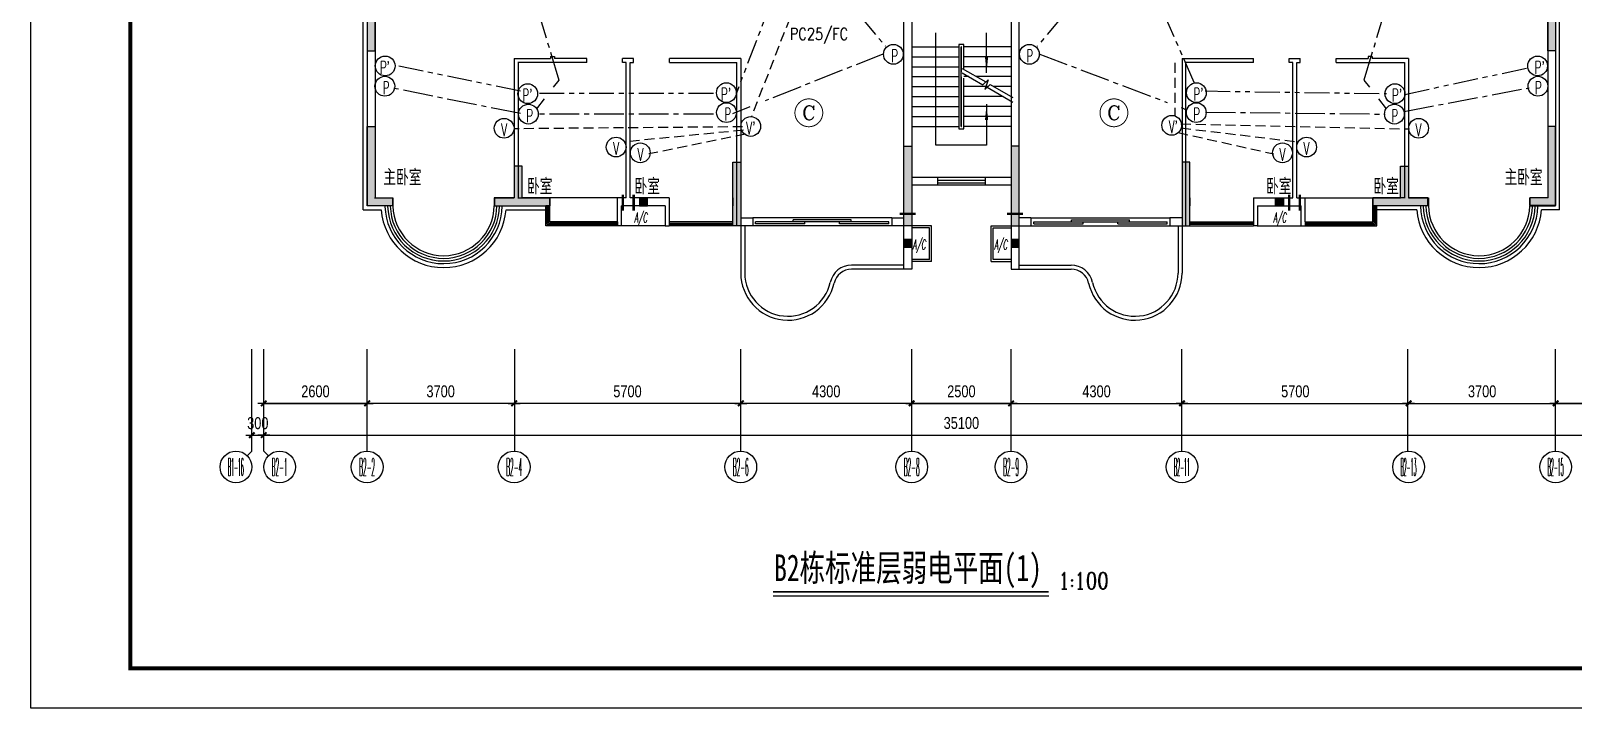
# Model space of a CAD drawing. Extents: x 193704 to 253004, y -154987 to -112987.
# Drawn here: x 193704 to 232503, y -154987 to -137955 of the extents above; entities that cross this region are included whole.
import ezdxf
from ezdxf.enums import TextEntityAlignment as Align

# ---------------------------------------------------------------- set-up
doc = ezdxf.new("R2010")
doc.units = 0
doc.header["$LTSCALE"] = 1000
doc.header["$MEASUREMENT"] = 0
for name, pattern in [('CENTER2', [1.125, 0.75, -0.125, 0.125, -0.125]), ('DASHED_50', [0.375, 0.25, -0.125]), ('PHANTOM2', [1.25, 0.625, -0.125, 0.125, -0.125, 0.125, -0.125])]:
    doc.linetypes.add(name, pattern=pattern)
doc.layers.get('0').update_dxf_attribs({"linetype": 'CONTINUOUS'})
doc.layers.get('DEFPOINTS').update_dxf_attribs({"linetype": 'CONTINUOUS'})
for name, color, linetype in [('AXIS', 7, 'CONTINUOUS'), ('AXIS_TEXT', 7, 'CONTINUOUS'), ('DJ', 4, 'CONTINUOUS'), ('FRAME', 7, 'CONTINUOUS'), ('KT', 251, 'CONTINUOUS'), ('PUB_TEXT', 7, 'CONTINUOUS'), ('STAIR', 7, 'CONTINUOUS'), ('WALL', 7, 'CONTINUOUS'), ('WINDOW', 7, 'CONTINUOUS'), ('WINDOW_TEXT', 7, 'CONTINUOUS'), ('弱电线2', 2, 'CONTINUOUS'), ('文字', 7, 'CONTINUOUS'), ('构造柱', 7, 'CONTINUOUS'), ('柱', 252, 'CONTINUOUS'), ('空调位', 7, 'CONTINUOUS'), ('轴线', 2, 'CONTINUOUS')]:
    doc.layers.add(name, color=color, linetype=linetype)
doc.styles.add('_HZTXT', font='txt.shx', dxfattribs={"width": 0.8, "bigfont": 'hztxt.shx'})
doc.styles.add('_SIMPLEX', font='SIMPLEX.shx', dxfattribs={"width": 0.8})
doc.styles.add('COMP', font='COMPLEX', dxfattribs={"bigfont": 'hztxt'})
doc.styles.add('COMPLEX', font='COMPLEX')
doc.styles.add('DIM_FONT', font='wcad.shx', dxfattribs={"width": 0.8})
doc.styles.add('HZTXT', font='romans.shx', dxfattribs={"width": 0.8, "bigfont": 'hztxt.shx'})
doc.styles.add('ITALICC', font='italicc.shx', dxfattribs={"width": 0.6})
doc.styles.add('SIMPLEX', font='SIMPLEX.SHX')
doc.styles.add('文字说明', font='SimSun.ttf')
doc.dimstyles.new('AXIS', dxfattribs={"dimtxt": 300, "dimasz": 1, "dimexe": 250, "dimexo": 300, "dimgap": 150, "dimtad": 1, "dimdec": 0, "dimzin": 0, "dimdsep": 46, "dimtxsty": 'DIM_FONT', "dimblk": '_DIMX', "dimcen": 0.09, "dimdle": 150, "dimse1": 1, "dimse2": 1, "dimclrt": 7, "dimadec": 0, "dimazin": 0, "dimtfac": 1, "dimtdec": 0, "dimtix": 1, "dimtmove": 2, "dimatfit": 3, "dimldrblk": '_DIMX', "dimfxl": 0, "dimtolj": 1, "dimtzin": 0, "dimarcsym": 0})

# ---------------------------------------------------------------- blocks, each defined once
blk = doc.blocks.new('_AXISO')
blk.add_circle((0, 0), 0.5)
at = {"layer": 'AXIS_TEXT', "style": 'COMPLEX', "width": 1.041667}
blk.add_attdef('A', text='', height=0.56, dxfattribs=at).set_placement((-0.25, -0.28), (0.25, -0.28), align=Align.FIT)
blk = doc.blocks.new('_DIMX')
blk.add_line((-150, 0), (150, 0))
at = {"const_width": 50}
blk.add_lwpolyline([(-70, -70), (70, 70)], dxfattribs=at)
blk = doc.blocks.new('*D31')
at = {"color": 0, "linetype": 'ByBlock'}
blk.add_line((88964, -118473), (124062, -118473), dxfattribs=at)
at = {"layer": 'DEFPOINTS', "color": 0, "linetype": 'ByBlock'}
for p in [(88963, -116313), (124063, -116313), (124063, -118473)]:
    blk.add_point(p, dxfattribs=at)
at = {"color": 0, "linetype": 'ByBlock', "rotation": 180}
blk.add_blockref('_DIMX', (88963, -118473), dxfattribs=at)
at = {"color": 0, "linetype": 'ByBlock'}
blk.add_blockref('_DIMX', (124063, -118473), dxfattribs=at)
at = {"color": 7, "linetype": 'ByBlock', "insert": (106513, -118168), "char_height": 300, "attachment_point": 5, "style": 'DIM_FONT'}
blk.add_mtext('\\A1;35100', dxfattribs=at)
blk = doc.blocks.new('*D51')
at = {"color": 0, "linetype": 'ByBlock'}
blk.add_line((117764, -117673), (121462, -117673), dxfattribs=at)
at = {"layer": 'DEFPOINTS', "color": 0, "linetype": 'ByBlock'}
for p in [(117763, -116313), (121463, -116313), (121463, -117673)]:
    blk.add_point(p, dxfattribs=at)
at = {"color": 0, "linetype": 'ByBlock', "rotation": 180}
blk.add_blockref('_DIMX', (117763, -117673), dxfattribs=at)
at = {"color": 0, "linetype": 'ByBlock'}
blk.add_blockref('_DIMX', (121463, -117673), dxfattribs=at)
at = {"color": 7, "linetype": 'ByBlock', "insert": (119613, -117373), "char_height": 300, "attachment_point": 5, "style": 'DIM_FONT'}
blk.add_mtext('\\A1;3700', dxfattribs=at)
blk = doc.blocks.new('*D65')
at = {"color": 0, "linetype": 'ByBlock'}
blk.add_line((117764, -117673), (121462, -117673), dxfattribs=at)
at = {"layer": 'DEFPOINTS', "color": 0, "linetype": 'ByBlock'}
for p in [(117763, -116313), (121463, -116313), (121463, -117673)]:
    blk.add_point(p, dxfattribs=at)
at = {"color": 0, "linetype": 'ByBlock', "rotation": 180}
blk.add_blockref('_DIMX', (117763, -117673), dxfattribs=at)
at = {"color": 0, "linetype": 'ByBlock'}
blk.add_blockref('_DIMX', (121463, -117673), dxfattribs=at)
at = {"color": 7, "linetype": 'ByBlock', "insert": (119613, -117373), "char_height": 300, "attachment_point": 5, "style": 'DIM_FONT'}
blk.add_mtext('\\A1;3700', dxfattribs=at)
blk = doc.blocks.new('*D33')
at = {"color": 0, "linetype": 'ByBlock'}
for p, q in [((88662, -118473), (88661, -118473)), ((88663, -118473), (88963, -118473)), ((88964, -118473), (88965, -118473))]:
    blk.add_line(p, q, dxfattribs=at)
at = {"layer": 'DEFPOINTS', "color": 0, "linetype": 'ByBlock'}
for p in [(88663, -117229), (88963, -117229), (88963, -118473)]:
    blk.add_point(p, dxfattribs=at)
at = {"color": 0, "linetype": 'ByBlock'}
blk.add_blockref('_DIMX', (88663, -118473), dxfattribs=at)
at = {"color": 0, "linetype": 'ByBlock', "rotation": 180}
blk.add_blockref('_DIMX', (88963, -118473), dxfattribs=at)
at = {"color": 7, "linetype": 'ByBlock', "insert": (88813, -118173), "char_height": 300, "attachment_point": 5, "style": 'DIM_FONT'}
blk.add_mtext('\\A1;300', dxfattribs=at)
blk = doc.blocks.new('*D32')
at = {"color": 0, "linetype": 'ByBlock'}
blk.add_line((88964, -117673), (91562, -117673), dxfattribs=at)
at = {"layer": 'DEFPOINTS', "color": 0, "linetype": 'ByBlock'}
for p in [(88963, -116313), (91563, -116313), (91563, -117673)]:
    blk.add_point(p, dxfattribs=at)
at = {"color": 0, "linetype": 'ByBlock', "rotation": 180}
blk.add_blockref('_DIMX', (88963, -117673), dxfattribs=at)
at = {"color": 0, "linetype": 'ByBlock'}
blk.add_blockref('_DIMX', (91563, -117673), dxfattribs=at)
at = {"color": 7, "linetype": 'ByBlock', "insert": (90263, -117373), "char_height": 300, "attachment_point": 5, "style": 'DIM_FONT'}
blk.add_mtext('\\A1;2600', dxfattribs=at)
blk = doc.blocks.new('*D60')
at = {"color": 0, "linetype": 'ByBlock'}
blk.add_line((91562, -117673), (88964, -117673), dxfattribs=at)
at = {"layer": 'DEFPOINTS', "color": 0, "linetype": 'ByBlock'}
for p in [(88963, -116313), (91563, -116313), (88963, -117673)]:
    blk.add_point(p, dxfattribs=at)
at = {"color": 0, "linetype": 'ByBlock', "rotation": 180}
blk.add_blockref('_DIMX', (88963, -117673), dxfattribs=at)
at = {"color": 0, "linetype": 'ByBlock'}
blk.add_blockref('_DIMX', (91563, -117673), dxfattribs=at)
at = {"color": 7, "linetype": 'ByBlock', "insert": (90263, -117373), "char_height": 300, "attachment_point": 5, "style": 'DIM_FONT'}
blk.add_mtext('\\A1;2600', dxfattribs=at)
blk = doc.blocks.new('_AXISO2')
blk.add_line((0.354, 0.146), (0.5, 0))
blk.add_circle((0, 0.5), 0.5)
at = {"layer": 'AXIS_TEXT', "style": 'COMPLEX', "width": 1.041667}
blk.add_attdef('A', text='', height=0.56, dxfattribs=at).set_placement((-0.25, 0.22), (0.25, 0.22), align=Align.FIT)
blk = doc.blocks.new('*D40')
at = {"color": 0, "linetype": 'ByBlock'}
blk.add_line((105262, -117673), (100964, -117673), dxfattribs=at)
at = {"layer": 'DEFPOINTS', "color": 0, "linetype": 'ByBlock'}
for p in [(100963, -116313), (105263, -116313), (100963, -117673)]:
    blk.add_point(p, dxfattribs=at)
at = {"color": 0, "linetype": 'ByBlock', "rotation": 180}
blk.add_blockref('_DIMX', (100963, -117673), dxfattribs=at)
at = {"color": 0, "linetype": 'ByBlock'}
blk.add_blockref('_DIMX', (105263, -117673), dxfattribs=at)
at = {"color": 7, "linetype": 'ByBlock', "insert": (103113, -117373), "char_height": 300, "attachment_point": 5, "style": 'DIM_FONT'}
blk.add_mtext('\\A1;4300', dxfattribs=at)
blk = doc.blocks.new('*D62')
at = {"color": 0, "linetype": 'ByBlock'}
blk.add_line((105262, -117673), (100964, -117673), dxfattribs=at)
at = {"layer": 'DEFPOINTS', "color": 0, "linetype": 'ByBlock'}
for p in [(100963, -116313), (105263, -116313), (100963, -117673)]:
    blk.add_point(p, dxfattribs=at)
at = {"color": 0, "linetype": 'ByBlock', "rotation": 180}
blk.add_blockref('_DIMX', (100963, -117673), dxfattribs=at)
at = {"color": 0, "linetype": 'ByBlock'}
blk.add_blockref('_DIMX', (105263, -117673), dxfattribs=at)
at = {"color": 7, "linetype": 'ByBlock', "insert": (103113, -117373), "char_height": 300, "attachment_point": 5, "style": 'DIM_FONT'}
blk.add_mtext('\\A1;4300', dxfattribs=at)
blk = doc.blocks.new('*D39')
at = {"color": 0, "linetype": 'ByBlock'}
blk.add_line((100962, -117673), (95264, -117673), dxfattribs=at)
at = {"layer": 'DEFPOINTS', "color": 0, "linetype": 'ByBlock'}
for p in [(95263, -116313), (100963, -116313), (95263, -117673)]:
    blk.add_point(p, dxfattribs=at)
at = {"color": 0, "linetype": 'ByBlock', "rotation": 180}
blk.add_blockref('_DIMX', (95263, -117673), dxfattribs=at)
at = {"color": 0, "linetype": 'ByBlock'}
blk.add_blockref('_DIMX', (100963, -117673), dxfattribs=at)
at = {"color": 7, "linetype": 'ByBlock', "insert": (98113, -117373), "char_height": 300, "attachment_point": 5, "style": 'DIM_FONT'}
blk.add_mtext('\\A1;5700', dxfattribs=at)
blk = doc.blocks.new('*D58')
at = {"color": 0, "linetype": 'ByBlock'}
blk.add_line((100962, -117673), (95264, -117673), dxfattribs=at)
at = {"layer": 'DEFPOINTS', "color": 0, "linetype": 'ByBlock'}
for p in [(95263, -116313), (100963, -116313), (95263, -117673)]:
    blk.add_point(p, dxfattribs=at)
at = {"color": 0, "linetype": 'ByBlock', "rotation": 180}
blk.add_blockref('_DIMX', (95263, -117673), dxfattribs=at)
at = {"color": 0, "linetype": 'ByBlock'}
blk.add_blockref('_DIMX', (100963, -117673), dxfattribs=at)
at = {"color": 7, "linetype": 'ByBlock', "insert": (98113, -117373), "char_height": 300, "attachment_point": 5, "style": 'DIM_FONT'}
blk.add_mtext('\\A1;5700', dxfattribs=at)
blk = doc.blocks.new('*D29')
at = {"color": 0, "linetype": 'ByBlock'}
blk.add_line((95262, -117673), (91564, -117673), dxfattribs=at)
at = {"layer": 'DEFPOINTS', "color": 0, "linetype": 'ByBlock'}
for p in [(91563, -116313), (95263, -116313), (91563, -117673)]:
    blk.add_point(p, dxfattribs=at)
at = {"color": 0, "linetype": 'ByBlock', "rotation": 180}
blk.add_blockref('_DIMX', (91563, -117673), dxfattribs=at)
at = {"color": 0, "linetype": 'ByBlock'}
blk.add_blockref('_DIMX', (95263, -117673), dxfattribs=at)
at = {"color": 7, "linetype": 'ByBlock', "insert": (93413, -117373), "char_height": 300, "attachment_point": 5, "style": 'DIM_FONT'}
blk.add_mtext('\\A1;3700', dxfattribs=at)
blk = doc.blocks.new('*D59')
at = {"color": 0, "linetype": 'ByBlock'}
blk.add_line((95262, -117673), (91564, -117673), dxfattribs=at)
at = {"layer": 'DEFPOINTS', "color": 0, "linetype": 'ByBlock'}
for p in [(91563, -116313), (95263, -116313), (91563, -117673)]:
    blk.add_point(p, dxfattribs=at)
at = {"color": 0, "linetype": 'ByBlock', "rotation": 180}
blk.add_blockref('_DIMX', (91563, -117673), dxfattribs=at)
at = {"color": 0, "linetype": 'ByBlock'}
blk.add_blockref('_DIMX', (95263, -117673), dxfattribs=at)
at = {"color": 7, "linetype": 'ByBlock', "insert": (93413, -117373), "char_height": 300, "attachment_point": 5, "style": 'DIM_FONT'}
blk.add_mtext('\\A1;3700', dxfattribs=at)
blk = doc.blocks.new('_AXISO1')
blk.add_line((0.354, -0.146), (0.5, 0))
blk.add_circle((0, -0.5), 0.5)
at = {"layer": 'AXIS_TEXT', "style": 'COMPLEX', "width": 1.041667}
blk.add_attdef('A', text='', height=0.56, dxfattribs=at).set_placement((-0.25, -0.78), (0.25, -0.78), align=Align.FIT)
blk = doc.blocks.new('*D36')
at = {"color": 0, "linetype": 'ByBlock'}
blk.add_line((107764, -117673), (112062, -117673), dxfattribs=at)
at = {"layer": 'DEFPOINTS', "color": 0, "linetype": 'ByBlock'}
for p in [(107763, -116313), (112063, -116313), (112063, -117673)]:
    blk.add_point(p, dxfattribs=at)
at = {"color": 0, "linetype": 'ByBlock', "rotation": 180}
blk.add_blockref('_DIMX', (107763, -117673), dxfattribs=at)
at = {"color": 0, "linetype": 'ByBlock'}
blk.add_blockref('_DIMX', (112063, -117673), dxfattribs=at)
at = {"color": 7, "linetype": 'ByBlock', "insert": (109913, -117373), "char_height": 300, "attachment_point": 5, "style": 'DIM_FONT'}
blk.add_mtext('\\A1;4300', dxfattribs=at)
blk = doc.blocks.new('*D64')
at = {"color": 0, "linetype": 'ByBlock'}
blk.add_line((107764, -117673), (112062, -117673), dxfattribs=at)
at = {"layer": 'DEFPOINTS', "color": 0, "linetype": 'ByBlock'}
for p in [(107763, -116313), (112063, -116313), (112063, -117673)]:
    blk.add_point(p, dxfattribs=at)
at = {"color": 0, "linetype": 'ByBlock', "rotation": 180}
blk.add_blockref('_DIMX', (107763, -117673), dxfattribs=at)
at = {"color": 0, "linetype": 'ByBlock'}
blk.add_blockref('_DIMX', (112063, -117673), dxfattribs=at)
at = {"color": 7, "linetype": 'ByBlock', "insert": (109913, -117373), "char_height": 300, "attachment_point": 5, "style": 'DIM_FONT'}
blk.add_mtext('\\A1;4300', dxfattribs=at)
blk = doc.blocks.new('*D41')
at = {"color": 0, "linetype": 'ByBlock'}
blk.add_line((105264, -117673), (107762, -117673), dxfattribs=at)
at = {"layer": 'DEFPOINTS', "color": 0, "linetype": 'ByBlock'}
for p in [(105263, -116313), (107763, -116313), (107763, -117673)]:
    blk.add_point(p, dxfattribs=at)
at = {"color": 0, "linetype": 'ByBlock', "rotation": 180}
blk.add_blockref('_DIMX', (105263, -117673), dxfattribs=at)
at = {"color": 0, "linetype": 'ByBlock'}
blk.add_blockref('_DIMX', (107763, -117673), dxfattribs=at)
at = {"color": 7, "linetype": 'ByBlock', "insert": (106513, -117373), "char_height": 300, "attachment_point": 5, "style": 'DIM_FONT'}
blk.add_mtext('\\A1;2500', dxfattribs=at)
blk = doc.blocks.new('*D63')
at = {"color": 0, "linetype": 'ByBlock'}
blk.add_line((107762, -117673), (105264, -117673), dxfattribs=at)
at = {"layer": 'DEFPOINTS', "color": 0, "linetype": 'ByBlock'}
for p in [(105263, -116313), (107763, -116313), (105263, -117673)]:
    blk.add_point(p, dxfattribs=at)
at = {"color": 0, "linetype": 'ByBlock', "rotation": 180}
blk.add_blockref('_DIMX', (105263, -117673), dxfattribs=at)
at = {"color": 0, "linetype": 'ByBlock'}
blk.add_blockref('_DIMX', (107763, -117673), dxfattribs=at)
at = {"color": 7, "linetype": 'ByBlock', "insert": (106513, -117373), "char_height": 300, "attachment_point": 5, "style": 'DIM_FONT'}
blk.add_mtext('\\A1;2500', dxfattribs=at)
blk = doc.blocks.new('*D50')
at = {"color": 0, "linetype": 'ByBlock'}
blk.add_line((112064, -117673), (117762, -117673), dxfattribs=at)
at = {"layer": 'DEFPOINTS', "color": 0, "linetype": 'ByBlock'}
for p in [(112063, -116313), (117763, -116313), (117763, -117673)]:
    blk.add_point(p, dxfattribs=at)
at = {"color": 0, "linetype": 'ByBlock', "rotation": 180}
blk.add_blockref('_DIMX', (112063, -117673), dxfattribs=at)
at = {"color": 0, "linetype": 'ByBlock'}
blk.add_blockref('_DIMX', (117763, -117673), dxfattribs=at)
at = {"color": 7, "linetype": 'ByBlock', "insert": (114913, -117373), "char_height": 300, "attachment_point": 5, "style": 'DIM_FONT'}
blk.add_mtext('\\A1;5700', dxfattribs=at)
blk = doc.blocks.new('*D61')
at = {"color": 0, "linetype": 'ByBlock'}
blk.add_line((112064, -117673), (117762, -117673), dxfattribs=at)
at = {"layer": 'DEFPOINTS', "color": 0, "linetype": 'ByBlock'}
for p in [(112063, -116313), (117763, -116313), (117763, -117673)]:
    blk.add_point(p, dxfattribs=at)
at = {"color": 0, "linetype": 'ByBlock', "rotation": 180}
blk.add_blockref('_DIMX', (112063, -117673), dxfattribs=at)
at = {"color": 0, "linetype": 'ByBlock'}
blk.add_blockref('_DIMX', (117763, -117673), dxfattribs=at)
at = {"color": 7, "linetype": 'ByBlock', "insert": (114913, -117373), "char_height": 300, "attachment_point": 5, "style": 'DIM_FONT'}
blk.add_mtext('\\A1;5700', dxfattribs=at)
blk = doc.blocks.new('_INDEX1')
at = {"const_width": 0.035}
blk.add_lwpolyline([(-0.5, 0, 1), (0.5, 0, 1)], format="xyb", close=True, dxfattribs=at)
at = {"style": 'COMP', "width": 2.333333}
blk.add_attdef('1', text='', height=0.5, dxfattribs=at).set_placement((-0.25, -0.25), (0.25, -0.25), align=Align.FIT)
blk = doc.blocks.new('_ARROW')
blk.add_solid([(0, 0), (-1, 0.1), (-1, -0.1)])
blk = doc.blocks.new('*D52')
at = {"color": 0, "linetype": 'ByBlock'}
blk.add_line((121464, -117673), (124062, -117673), dxfattribs=at)
at = {"layer": 'DEFPOINTS', "color": 0, "linetype": 'ByBlock'}
for p in [(121463, -116313), (124063, -116313), (124063, -117673)]:
    blk.add_point(p, dxfattribs=at)
at = {"color": 0, "linetype": 'ByBlock', "rotation": 180}
blk.add_blockref('_DIMX', (121463, -117673), dxfattribs=at)
at = {"color": 0, "linetype": 'ByBlock'}
blk.add_blockref('_DIMX', (124063, -117673), dxfattribs=at)
at = {"color": 7, "linetype": 'ByBlock', "insert": (122763, -117373), "char_height": 300, "attachment_point": 5, "style": 'DIM_FONT'}
blk.add_mtext('\\A1;2600', dxfattribs=at)
blk = doc.blocks.new('*D66')
at = {"color": 0, "linetype": 'ByBlock'}
blk.add_line((124062, -117673), (121464, -117673), dxfattribs=at)
at = {"layer": 'DEFPOINTS', "color": 0, "linetype": 'ByBlock'}
for p in [(121463, -116313), (124063, -116313), (121463, -117673)]:
    blk.add_point(p, dxfattribs=at)
at = {"color": 0, "linetype": 'ByBlock'}
for p, rotation in [((121463, -117673), 179.9999999999949), ((124063, -117673), 359.9999999999949)]:
    blk.add_blockref('_DIMX', p, dxfattribs=dict(at, rotation=rotation))
at = {"color": 7, "linetype": 'ByBlock', "insert": (122763, -117373), "char_height": 300, "attachment_point": 5, "style": 'DIM_FONT'}
blk.add_mtext('\\A1;2600', dxfattribs=at)

msp = doc.modelspace()

# ---------------------------------------------------------------- hatches: boundary and pattern name
at = {"layer": '构造柱'}
for points in [[(209012.9, -142357), (209212.9, -142357), (209212.9, -142157), (209012.9, -142157)], [(225212.9, -142357), (225012.9, -142357), (225012.9, -142157), (225212.9, -142157)], [(215662.9, -143398.1), (215862.9, -143398.1), (215862.9, -143198.1), (215662.9, -143198.1)], [(218362.9, -143398.1), (218562.9, -143398.1), (218562.9, -143198.1), (218362.9, -143198.1)]]:
    msp.add_hatch(color=256, dxfattribs=at).paths.add_polyline_path(points)
at = {"layer": '柱'}
h = msp.add_hatch(color=256, dxfattribs=at)
h.paths.add_polyline_path([(215762.9, -134057), (215762.9, -133857), (216462.9, -133857), (216462.9, -136257), (215662.9, -136257), (215662.9, -136057), (216262.9, -136057), (216262.9, -134057)])
h.paths.add_polyline_path([(202662.9, -136857.1), (202162.9, -136857.1), (202162.9, -138457.1), (202362.9, -138457.1), (202362.9, -137057.1), (202662.9, -137057.1)])
h.paths.add_polyline_path([(202162.9, -140357), (202362.9, -140357), (202362.9, -142157), (202812.9, -142157), (202812.9, -142357), (202162.9, -142357)])
h.paths.add_polyline_path([(199562.9, -130657), (199762.9, -130657), (199762.9, -132257), (200062.9, -132257), (200062.9, -132457), (199562.9, -132457)])
h.paths.add_polyline_path([(200062.9, -123057), (199562.9, -123057), (199562.9, -126057), (199762.9, -126057), (199762.9, -123257), (200062.9, -123257)])
h.paths.add_polyline_path([(205362.9, -142157), (205362.9, -142357), (206762.9, -142357), (206762.9, -142157), (206062.9, -142157), (206062.9, -141357), (205862.9, -141357), (205862.9, -142157)])
h.paths.add_polyline_path([(206162.9, -135657), (206662.9, -135657), (206662.9, -137647), (206462.9, -137647), (206462.9, -135857), (206162.9, -135857)])
h.paths.add_polyline_path([(211362.9, -141257), (211562.9, -141257), (211562.9, -142857), (211362.9, -142857)])
h.paths.add_polyline_path([(215662.9, -140857), (215862.9, -140857), (215862.9, -142857), (215662.9, -142857)])
h.paths.add_polyline_path([(211562.9, -135657.1), (211562.9, -135857.1), (209562.9, -135857.1), (209562.9, -135657.1)])
h.paths.add_polyline_path([(214662.9, -134057), (214662.9, -133857), (213962.9, -133857), (213962.9, -136257), (214762.9, -136257), (214762.9, -136057), (214162.9, -136057), (214162.9, -134057)])
h.paths.add_polyline_path([(214162.9, -134057), (214162.9, -136057)], flags=16)
h.paths.add_polyline_path([(207362.9, -129657), (207362.9, -129457), (209662.9, -129457), (209662.9, -129657)])
h.paths.add_polyline_path([(203362.9, -129707), (203362.9, -129457), (204762.9, -129457), (204762.9, -129707)])
h.paths.add_polyline_path([(205862.9, -132457), (205862.9, -132257), (207862.9, -132257), (207862.9, -132457)])
h.paths.add_polyline_path([(202962.9, -123057), (203662.9, -123057), (203662.9, -124357), (203662.9, -124557), (203462.9, -124557), (203462.9, -123257), (202962.9, -123257)])
h.paths.add_polyline_path([(215662.9, -128657), (215862.9, -128657), (215862.9, -129657), (214562.9, -129657), (214562.9, -129457), (215662.9, -129457)])
h.paths.add_polyline_path([(209462.9, -125657), (209662.9, -125657), (209662.9, -121657), (209462.9, -121657)])
h.paths.add_polyline_path([(215662.9, -125057), (215862.9, -125057), (215862.9, -121657), (215662.9, -121657)])
h.paths.add_polyline_path([(230862.9, -129707), (230862.9, -129457), (229462.9, -129457), (229462.9, -129707)])
h.paths.add_polyline_path([(222662.9, -135657.1), (222662.9, -135857.1), (224662.9, -135857.1), (224662.9, -135657.1)])
h.paths.add_polyline_path([(218562.9, -140857), (218362.9, -140857), (218362.9, -142857), (218562.9, -142857)])
h.paths.add_polyline_path([(222862.9, -141257), (222662.9, -141257), (222662.9, -142857), (222862.9, -142857)])
h.paths.add_polyline_path([(219562.9, -134057), (219562.9, -133857), (220262.9, -133857), (220262.9, -136257), (219462.9, -136257), (219462.9, -136057), (220062.9, -136057), (220062.9, -134057)])
h.paths.add_polyline_path([(218462.9, -134057), (218462.9, -133857), (217762.9, -133857), (217762.9, -136257), (218562.9, -136257), (218562.9, -136057), (217962.9, -136057), (217962.9, -134057)])
h.paths.add_polyline_path([(220062.9, -134057), (220062.9, -136057)], flags=16)
h.paths.add_polyline_path([(228862.9, -142157), (228862.9, -142357), (227462.9, -142357), (227462.9, -142157), (228162.9, -142157), (228162.9, -141357), (228362.9, -141357), (228362.9, -142157)])
h.paths.add_polyline_path([(228062.9, -135657), (227562.9, -135657), (227562.9, -137647), (227762.9, -137647), (227762.9, -135857), (228062.9, -135857)])
h.paths.add_polyline_path([(218562.9, -128657), (218362.9, -128657), (218362.9, -129657), (219662.9, -129657), (219662.9, -129457), (218562.9, -129457)])
h.paths.add_polyline_path([(218562.9, -125057), (218362.9, -125057), (218362.9, -121657), (218562.9, -121657)])
h.paths.add_polyline_path([(226862.9, -129657), (226862.9, -129457), (224562.9, -129457), (224562.9, -129657)])
h.paths.add_polyline_path([(228362.9, -132457), (228362.9, -132257), (226362.9, -132257), (226362.9, -132457)])
h.paths.add_polyline_path([(224762.9, -125657), (224562.9, -125657), (224562.9, -121657), (224762.9, -121657)])
h.paths.add_polyline_path([(232062.9, -140357), (231862.9, -140357), (231862.9, -142157), (231412.9, -142157), (231412.9, -142357), (232062.9, -142357)])
h.paths.add_polyline_path([(231562.9, -136857.1), (232062.9, -136857.1), (232062.9, -138457.1), (231862.9, -138457.1), (231862.9, -137057.1), (231562.9, -137057.1)])
h.paths.add_polyline_path([(234662.9, -130657), (234462.9, -130657), (234462.9, -132257), (234162.9, -132257), (234162.9, -132457), (234662.9, -132457)])
h.paths.add_polyline_path([(231262.9, -123057), (230562.9, -123057), (230562.9, -124357), (230562.9, -124557), (230762.9, -124557), (230762.9, -123257), (231262.9, -123257)])
h.paths.add_polyline_path([(234162.9, -123057), (234662.9, -123057), (234662.9, -126057), (234462.9, -126057), (234462.9, -123257), (234162.9, -123257)])

# ---------------------------------------------------------------- linework, layer by layer
for p, q in [((217712.9, -141647), (216512.9, -141647)), ((216512.9, -141710.3), (217712.9, -141710.3)), ((216512.9, -141773.7), (217712.9, -141773.7)), ((217712.9, -141837), (216512.9, -141837)), ((211362.9, -142757), (209762.9, -142757)), ((215363.4, -142657), (211863.4, -142657)), ((211936.3, -142806.7), (211936.3, -142757)), ((213175.9, -142757), (211936.3, -142757)), ((214342.6, -142707.3), (212884.2, -142707.3)), ((212884.2, -142757), (212884.2, -142707.3)), ((213175.9, -142806.7), (213175.9, -142757)), ((214050.9, -142757), (213175.9, -142757)), ((215290.5, -142757), (214050.9, -142757)), ((214050.9, -142806.7), (214050.9, -142757)), ((214342.6, -142757), (214342.6, -142707.3)), ((215290.5, -142806.7), (215290.5, -142757)), ((218860.4, -142657), (222360.4, -142657)), ((218933.3, -142757), (220172.9, -142757)), ((218933.3, -142806.7), (218933.3, -142757)), ((219881.2, -142757), (219881.2, -142707.3)), ((219881.2, -142707.3), (221339.6, -142707.3)), ((220172.9, -142806.7), (220172.9, -142757)), ((220172.9, -142757), (221047.9, -142757)), ((221047.9, -142757), (222287.5, -142757)), ((221047.9, -142806.7), (221047.9, -142757)), ((221339.6, -142757), (221339.6, -142707.3)), ((222287.5, -142806.7), (222287.5, -142757)), ((222862.9, -142757), (224462.9, -142757)), ((209762.9, -142790.3), (211362.9, -142790.3)), ((209762.9, -142823.7), (211362.9, -142823.7)), ((211362.9, -142857), (209762.9, -142857)), ((215363.4, -142857), (211863.4, -142857)), ((213175.9, -142806.7), (211936.3, -142806.7)), ((215290.5, -142806.7), (214050.9, -142806.7)), ((218860.4, -142857), (222360.4, -142857)), ((218933.3, -142806.7), (220172.9, -142806.7)), ((221047.9, -142806.7), (222287.5, -142806.7)), ((224462.9, -142790.3), (222862.9, -142790.3)), ((224462.9, -142823.7), (222862.9, -142823.7)), ((222862.9, -142857), (224462.9, -142857))]:
    msp.add_line(p, q)
for points in [[(208462.9, -142857), (206662.9, -142857), (206662.9, -142357)], [(208462.9, -142823.7), (206696.2, -142823.7), (206696.2, -142357)], [(208462.9, -142790.3), (206729.6, -142790.3), (206729.6, -142357)], [(208462.9, -142757), (206762.9, -142757), (206762.9, -142357)], [(225762.9, -142757), (227462.9, -142757), (227462.9, -142357)], [(225762.9, -142857), (227562.9, -142857), (227562.9, -142357)], [(225762.9, -142790.3), (227496.2, -142790.3), (227496.2, -142357)], [(225762.9, -142823.7), (227529.6, -142823.7), (227529.6, -142357)]]:
    msp.add_lwpolyline(points)
at = {"layer": 'AXIS'}
for p, q in [((199262.9, -148522.6), (199262.9, -145961.9)), ((199562.9, -148522.6), (199562.9, -145961.9)), ((202162.9, -148522.6), (202162.9, -145961.9)), ((205877.9, -148522.6), (205877.9, -145961.9)), ((211567.9, -148522.6), (211567.9, -145961.9)), ((215862.9, -148522.6), (215862.9, -145961.9)), ((218362.9, -148522.6), (218362.9, -145961.9)), ((222657.9, -148522.6), (222657.9, -145961.9)), ((228347.9, -148522.6), (228347.9, -145961.9)), ((232062.9, -148522.6), (232062.9, -145961.9))]:
    msp.add_line(p, q, dxfattribs=at)
at = {"layer": 'DJ'}
for centre in [(215402.7, -138545.5), (218823.1, -138545.5), (202617.4, -138836.7), (231608.4, -138836.7), (202609.4, -139347.7), (206204.9, -139535.1), (211201.4, -139510.1), (223024.4, -139510.1), (228020.9, -139535.1), (231616.5, -139347.7), (206220.1, -140049.4), (211203.4, -140011.1), (223022.4, -140011.1), (228005.7, -140049.4), (205609.8, -140404), (211813.3, -140359.4), (222403.8, -140330.8), (228616, -140404), (208427.4, -140876.9), (209035.2, -141022.1), (225190.6, -141022.1), (225798.4, -140876.9)]:
    msp.add_circle(centre, 248.7, dxfattribs=at)
at = {"layer": 'FRAME', "color": 7, "linetype": 'ByBlock'}
msp.add_lwpolyline([(193703.8, -112987), (253003.8, -112987), (253003.8, -154987), (193703.8, -154987)], close=True, dxfattribs=at)
at = {"layer": 'FRAME', "color": 7, "linetype": 'ByBlock', "const_width": 100}
msp.add_lwpolyline([(196203.8, -153986.6), (252003.8, -153986.6), (252003.8, -113986.5), (196203.8, -113986.5)], close=True, dxfattribs=at)
at = {"layer": 'KT', "const_width": 60}
for points in [[(208597.6, -142074.3), (208597.6, -142474.3)], [(208868.4, -142074.3), (208868.4, -142474.3)], [(225357.4, -142074.3), (225357.4, -142474.3)], [(225628.2, -142074.3), (225628.2, -142474.3)], [(215562.9, -142557), (215962.9, -142557)], [(218662.9, -142557), (218262.9, -142557)]]:
    msp.add_lwpolyline(points, dxfattribs=at)
at = {"layer": 'STAIR'}
for p, q in [((215862.9, -138357), (217047.9, -138357)), ((217177.9, -138297), (217047.9, -138297)), ((217047.9, -138297), (217047.9, -140417)), ((217117.9, -138357), (217107.9, -138357)), ((217107.9, -140357), (217107.9, -138357)), ((217117.9, -138996.3), (217117.9, -138357)), ((217177.9, -138922.9), (217177.9, -138297)), ((218362.9, -138357), (217177.9, -138357)), ((215862.9, -138607), (217047.9, -138607)), ((215862.9, -138857), (217047.9, -138857)), ((217134.6, -138897.9), (217729.5, -139241.3)), ((218362.9, -138607), (217177.9, -138607)), ((218362.9, -138857), (217177.9, -138857)), ((215862.9, -139107), (217047.9, -139107)), ((217117.9, -140357), (217117.9, -139111.8)), ((217134.6, -139013.3), (217655.5, -139314)), ((217296.9, -139107), (217177.9, -139107)), ((217177.9, -140417), (217177.9, -139146.4)), ((218362.9, -139107), (217496.9, -139107)), ((217655.5, -139314), (217788.8, -139183.2)), ((217788.8, -139183.2), (217702.1, -139433.3)), ((215862.9, -139357), (217047.9, -139357)), ((215862.9, -139607), (217047.9, -139607)), ((217779.8, -139357), (217177.9, -139357)), ((218162.9, -139607), (217177.9, -139607)), ((217702.1, -139433.3), (217835.4, -139302.4)), ((217761.3, -139375.1), (218406.2, -139747.5)), ((217835.4, -139302.4), (218406.2, -139632)), ((218362.9, -139357), (217929.9, -139357)), ((215862.9, -139857), (217047.9, -139857)), ((218362.9, -139857), (217177.9, -139857)), ((215862.9, -140107), (217047.9, -140107)), ((215862.9, -140357), (217047.9, -140357)), ((217047.9, -140417), (217177.9, -140417)), ((217107.9, -140357), (217117.9, -140357)), ((218362.9, -140107), (217177.9, -140107)), ((218362.9, -140357), (217177.9, -140357))]:
    msp.add_line(p, q, dxfattribs=at)
for points in [[(217745.7, -139799.2), (217745.7, -140832.1), (216469.7, -140832.1), (216469.7, -138005.8)], [(217745.7, -139010.1), (217745.7, -138005.8)]]:
    msp.add_lwpolyline(points, dxfattribs=at)
at = {"layer": 'WALL'}
for p, q in [((215662.9, -141647), (215662.9, -136257)), ((218362.9, -136257), (218362.9, -141647)), ((218562.9, -141647), (218562.9, -136257)), ((202162.9, -136857), (202162.9, -142347)), ((232062.9, -136857), (232062.9, -142347)), ((202362.9, -137047), (202362.9, -142157)), ((215862.9, -137147), (215862.9, -141647)), ((231862.9, -137047), (231862.9, -142157)), ((205862.9, -138647), (205862.9, -142157)), ((205862.9, -138647), (206778.3, -138647)), ((207687.9, -138747), (205952.9, -138747)), ((205962.9, -138747), (205962.9, -142157)), ((206778.3, -138597), (206878.3, -138597)), ((206778.3, -138597), (206778.3, -138647)), ((206878.3, -138597), (206878.3, -138647)), ((207687.9, -138647), (206878.3, -138647)), ((207687.9, -138747), (207687.9, -138647)), ((208867.9, -138647), (208587.9, -138647)), ((208587.9, -138747), (208587.9, -138647)), ((208677.9, -138747), (208587.9, -138747)), ((208677.9, -142157), (208677.9, -138747)), ((208777.9, -142157), (208777.9, -138747)), ((208777.9, -138747), (208867.9, -138747)), ((208867.9, -138747), (208867.9, -138647)), ((211562.9, -138647), (209767.9, -138647)), ((209767.9, -138747), (209767.9, -138647)), ((209767.9, -138747), (211462.9, -138747)), ((211462.9, -142857), (211462.9, -138747)), ((211562.9, -138647), (211562.9, -142657)), ((222662.9, -138647), (222662.9, -142657)), ((222662.9, -138647), (224457.9, -138647)), ((222762.9, -142857), (222762.9, -138747)), ((224457.9, -138747), (222762.9, -138747)), ((224457.9, -138747), (224457.9, -138647)), ((225357.9, -138647), (225637.9, -138647)), ((225357.9, -138747), (225357.9, -138647)), ((225447.9, -138747), (225357.9, -138747)), ((225447.9, -142157), (225447.9, -138747)), ((225547.9, -142157), (225547.9, -138747)), ((225547.9, -138747), (225637.9, -138747)), ((225637.9, -138747), (225637.9, -138647)), ((226537.9, -138747), (226537.9, -138647)), ((226537.9, -138647), (227347.5, -138647)), ((226537.9, -138747), (228262.9, -138747)), ((227347.5, -138597), (227347.5, -138647)), ((227447.5, -138597), (227347.5, -138597)), ((227447.5, -138597), (227447.5, -138647)), ((228362.9, -138647), (227447.5, -138647)), ((228262.9, -138747), (228262.9, -142157)), ((228362.9, -138647), (228362.9, -142157)), ((216512.9, -141647), (215862.9, -141647)), ((216512.9, -141647), (215862.9, -141647)), ((216512.9, -141837), (215862.9, -141837)), ((216512.9, -141837), (215862.9, -141837)), ((216512.9, -141647), (216512.9, -141837)), ((216512.9, -141647), (216512.9, -141837)), ((218362.9, -141647), (217712.9, -141647)), ((218362.9, -141647), (217712.9, -141647)), ((217712.9, -141647), (217712.9, -141837)), ((217712.9, -141647), (217712.9, -141837)), ((218362.9, -141837), (217712.9, -141837)), ((218362.9, -141837), (217712.9, -141837)), ((202162.9, -142347), (202812.9, -142347)), ((202352.9, -142157), (202812.9, -142157)), ((202812.9, -142347), (202812.9, -142157)), ((205377.9, -142157), (205862.9, -142157)), ((205377.9, -142347), (205377.9, -142157)), ((205377.9, -142357), (206767.9, -142357)), ((205952.9, -142157), (206762.9, -142157)), ((205952.9, -142157), (206762.9, -142157)), ((206762.9, -142357), (206662.9, -142357)), ((206762.9, -142157), (206762.9, -142357)), ((208677.9, -142157), (208462.9, -142157)), ((208462.9, -142757), (208462.9, -142157)), ((209662.9, -142357), (208562.9, -142357)), ((208562.9, -142857), (208562.9, -142357)), ((209762.9, -142157), (208777.9, -142157)), ((209662.9, -142357), (209662.9, -142857)), ((209757.9, -142357), (209762.9, -142357)), ((209762.9, -142357), (209757.9, -142357)), ((209762.9, -142157), (209762.9, -142357)), ((209762.9, -142357), (209762.9, -142857)), ((211362.9, -142157), (211362.9, -142357)), ((222862.9, -142157), (222862.9, -142357)), ((224462.9, -142157), (225447.9, -142157)), ((224462.9, -142157), (224462.9, -142357)), ((224462.9, -142357), (224467.9, -142357)), ((224467.9, -142357), (224462.9, -142357)), ((224462.9, -142357), (224462.9, -142857)), ((224562.9, -142357), (225662.9, -142357)), ((224562.9, -142357), (224562.9, -142857)), ((225547.9, -142157), (225762.9, -142157)), ((225662.9, -142857), (225662.9, -142357)), ((225762.9, -142757), (225762.9, -142157)), ((228847.9, -142357), (227457.9, -142357)), ((228272.9, -142157), (227462.9, -142157)), ((228272.9, -142157), (227462.9, -142157)), ((227462.9, -142157), (227462.9, -142357)), ((227462.9, -142357), (227562.9, -142357)), ((228847.9, -142157), (228362.9, -142157)), ((228847.9, -142347), (228847.9, -142157)), ((231872.9, -142157), (231412.9, -142157)), ((231412.9, -142347), (231412.9, -142157)), ((232062.9, -142347), (231412.9, -142347)), ((208462.9, -142757), (208462.9, -142757)), ((208462.9, -142757), (208462.9, -142757)), ((208462.9, -142757), (208462.9, -142857)), ((208462.9, -142757), (208462.9, -142757)), ((208462.9, -142757), (208462.9, -142857)), ((211567.9, -142657), (211863.4, -142657)), ((211863.4, -142657), (211863.4, -142857)), ((215363.4, -142657), (215662.9, -142657)), ((215363.4, -142657), (215363.4, -142857)), ((218860.4, -142657), (218562.9, -142657)), ((218860.4, -142657), (218860.4, -142857)), ((222360.4, -142657), (222360.4, -142857)), ((222657.9, -142657), (222360.4, -142657)), ((225762.9, -142757), (225762.9, -142857)), ((225762.9, -142757), (225762.9, -142757)), ((225762.9, -142757), (225762.9, -142857)), ((225762.9, -142757), (225762.9, -142757)), ((225762.9, -142757), (225762.9, -142757)), ((208562.9, -142857), (208462.9, -142857)), ((208462.9, -142857), (208462.9, -142857)), ((209662.9, -142857), (209762.9, -142857)), ((211863.4, -142857), (211562.9, -142857)), ((215662.9, -142857), (215363.4, -142857)), ((215662.9, -143947), (215662.9, -142847)), ((215862.9, -142857), (215862.9, -143947)), ((218362.9, -142847), (218362.9, -143947)), ((218562.9, -143947), (218562.9, -142847)), ((218562.9, -142857), (218860.4, -142857)), ((222360.4, -142857), (222662.9, -142857)), ((224562.9, -142857), (224462.9, -142857)), ((225662.9, -142857), (225762.9, -142857)), ((225762.9, -142857), (225762.9, -142857)), ((215862.9, -143947), (215662.9, -143947)), ((218362.9, -143947), (218562.9, -143947))]:
    msp.add_line(p, q, dxfattribs=at)
at = {"layer": 'WINDOW', "color": 8}
for p, q in [((202062.9, -142457), (202062.9, -136757)), ((232162.9, -142457), (232162.9, -136757)), ((202062.9, -142457), (202517.2, -142457)), ((205658.3, -142457), (206662.9, -142457)), ((228567.5, -142457), (227562.9, -142457)), ((232162.9, -142457), (231708.6, -142457))]:
    msp.add_line(p, q, dxfattribs=at)
at = {"layer": 'WINDOW'}
for p, q in [((208462.9, -142157), (206762.9, -142157)), ((225762.9, -142157), (227462.9, -142157)), ((211562.9, -142847), (211562.9, -144047)), ((211662.9, -142847), (211662.9, -144047)), ((222562.9, -142847), (222562.9, -144047)), ((222662.9, -142847), (222662.9, -144047)), ((215662.9, -143847), (214351.1, -143847)), ((218562.9, -143847), (219874.7, -143847)), ((215662.9, -143947), (214351.1, -143947)), ((218562.9, -143947), (219874.7, -143947))]:
    msp.add_line(p, q, dxfattribs=at)
for centre, radius, start, end in [((204087.8, -142333.9), 1475.3, 181.3717, 358.96003), ((204087.8, -142333.9), 1408.6, 181.3717, 358.96003), ((204087.8, -142333.9), 1342, 181.3717, 358.96003), ((204087.8, -142333.9), 1275.3, 181.3717, 358.96003), ((230138, -142333.9), 1475.3, 181.03997, 358.6283), ((230138, -142333.9), 1408.6, 181.03997, 358.6283), ((230138, -142333.9), 1342, 181.03997, 358.6283), ((230138, -142333.9), 1275.3, 181.03997, 358.6283), ((214351.1, -144397), 550, 90, 167.6495), ((219874.7, -144397), 550, 12.3505, 90), ((212751.2, -144044), 1188.3, 180.15967, 347.52114), ((212751.3, -144043.3), 1088.4, 180.14651, 347.47476), ((214351.1, -144397), 450, 90, 167.6495), ((219874.7, -144397), 450, 12.3505, 90), ((221474.6, -144044), 1188.3, 192.47886, 359.84033), ((221474.5, -144043.3), 1088.4, 192.52524, 359.85349)]:
    msp.add_arc(centre, radius, start, end, dxfattribs=at)
at = {"layer": 'WINDOW', "color": 8}
for centre in [(204087.8, -142333.9), (230138, -142333.9)]:
    msp.add_arc(centre, 1575.3, 184.48348, 355.51652, dxfattribs=at)
at = {"layer": '弱电线2', "linetype": 'PHANTOM2'}
for p, q in [((212850.1, -135860.1), (211453.1, -139518.6)), ((206019.8, -139468), (202867.1, -138827.5)), ((228271, -139551.7), (231379.5, -138881.3)), ((210873.4, -139534.5), (206419.2, -139534.5)), ((223248.1, -139467.2), (227806.6, -139534.5))]:
    msp.add_line(p, q, dxfattribs=at)
at = {"layer": '弱电线2', "linetype": 'CENTER2'}
for p, q in [((206126.1, -136337.9), (206987.1, -139192.4)), ((228099.8, -136337.9), (227238.7, -139192.4)), ((206987.1, -139192.4), (206847.5, -139372.7)), ((227238.7, -139192.4), (227378.3, -139372.7)), ((206019.8, -140036.1), (202805, -139395.6)), ((206618.3, -139668.7), (206426.7, -139916.2)), ((227607.5, -139668.7), (227799.1, -139916.2)), ((228253.8, -139981.3), (231399, -139388.6)), ((210873.4, -140050), (206453.6, -140050)), ((223256.3, -139996.3), (227772.2, -140050))]:
    msp.add_line(p, q, dxfattribs=at)
at = {"layer": '弱电线2', "linetype": 'DASHED_50'}
for p, q in [((213339.1, -136246.1), (211826, -140121.9)), ((222640.4, -140396.8), (225595.7, -140748)), ((211630.8, -140454.5), (208630.1, -140748))]:
    msp.add_line(p, q, dxfattribs=at)
at = {"layer": '文字'}
msp.add_line((212377, -152160.8), (219308.8, -152160.8), dxfattribs=at)
at = {"layer": '文字', "const_width": 42}
msp.add_lwpolyline([(212377, -152063.9), (219308.8, -152063.9)], dxfattribs=at)
at = {"layer": '构造柱'}
for points in [[(209012.9, -142357), (209212.9, -142357), (209212.9, -142157), (209012.9, -142157)], [(225212.9, -142357), (225012.9, -142357), (225012.9, -142157), (225212.9, -142157)], [(215662.9, -143398.1), (215862.9, -143398.1), (215862.9, -143198.1), (215662.9, -143198.1)], [(218362.9, -143398.1), (218562.9, -143398.1), (218562.9, -143198.1), (218362.9, -143198.1)]]:
    msp.add_lwpolyline(points, close=True, dxfattribs=at)
at = {"layer": '柱', "flags": 128}
for points in [[(202662.9, -136857.1), (202162.9, -136857.1), (202162.9, -138457.1), (202362.9, -138457.1), (202362.9, -137057.1), (202662.9, -137057.1), (202662.9, -136857.1)], [(231562.9, -136857.1), (232062.9, -136857.1), (232062.9, -138457.1), (231862.9, -138457.1), (231862.9, -137057.1), (231562.9, -137057.1), (231562.9, -136857.1)], [(202162.9, -140357), (202362.9, -140357), (202362.9, -142157), (202812.9, -142157), (202812.9, -142357), (202162.9, -142357), (202162.9, -140357)], [(232062.9, -140357), (231862.9, -140357), (231862.9, -142157), (231412.9, -142157), (231412.9, -142357), (232062.9, -142357), (232062.9, -140357)], [(215662.9, -140857), (215862.9, -140857), (215862.9, -142857), (215662.9, -142857), (215662.9, -140857)], [(218562.9, -140857), (218362.9, -140857), (218362.9, -142857), (218562.9, -142857), (218562.9, -140857)], [(205362.9, -142157), (205362.9, -142357), (206762.9, -142357), (206762.9, -142157), (206062.9, -142157), (206062.9, -141357), (205862.9, -141357), (205862.9, -142157), (205362.9, -142157)], [(211362.9, -141257), (211562.9, -141257), (211562.9, -142857), (211362.9, -142857), (211362.9, -141257)], [(222862.9, -141257), (222662.9, -141257), (222662.9, -142857), (222862.9, -142857), (222862.9, -141257)], [(228862.9, -142157), (228862.9, -142357), (227462.9, -142357), (227462.9, -142157), (228162.9, -142157), (228162.9, -141357), (228362.9, -141357), (228362.9, -142157), (228862.9, -142157)]]:
    msp.add_lwpolyline(points, dxfattribs=at)
at = {"layer": '空调位'}
for p, q in [((209667.9, -142857), (208562.9, -142857)), ((216362.9, -142857), (215862.9, -142857)), ((216312.9, -142907), (215862.9, -142907)), ((216312.9, -143707), (216312.9, -142907)), ((216362.9, -143757), (216362.9, -142857)), ((217862.9, -142857), (218362.9, -142857)), ((217862.9, -143757), (217862.9, -142857)), ((217912.9, -142907), (218362.9, -142907)), ((217912.9, -143707), (217912.9, -142907)), ((224557.9, -142857), (225662.9, -142857)), ((216312.9, -143707), (215862.9, -143707)), ((216362.9, -143757), (215862.9, -143757)), ((217862.9, -143757), (218362.9, -143757)), ((218362.9, -143707), (217912.9, -143707))]:
    msp.add_line(p, q, dxfattribs=at)
at = {"layer": '轴线', "linetype": 'PHANTOM2'}
msp.add_line((220690.4, -134095.3), (222989.5, -139307.7), dxfattribs=at)
at = {"layer": '轴线', "linetype": 'CENTER2'}
for p, q in [((213748.6, -136613.8), (215203, -138342.8)), ((220477.2, -136613.8), (219022.8, -138342.8)), ((215161.9, -138533.4), (212173.5, -139717.9)), ((219063.9, -138533.4), (222290.6, -139755.3)), ((211790.9, -139869.5), (211356.7, -140041.6)), ((222637.9, -139886.8), (222779.8, -139940.5))]:
    msp.add_line(p, q, dxfattribs=at)
at = {"layer": '轴线', "linetype": 'DASHED_50'}
for p, q in [((222481.7, -138762.4), (222481.7, -140100.2)), ((211609.3, -140368.6), (205852.7, -140418.4)), ((222636.6, -140292.3), (228385, -140421.3)), ((211681, -140554.8), (209248.6, -141051.2)), ((222566.9, -140512.9), (224977.2, -141051.2))]:
    msp.add_line(p, q, dxfattribs=at)

# ---------------------------------------------------------------- block references
at = {"layer": 'AXIS'}
ref = msp.add_blockref('_AXISO2', (199262.9, -148922.6), dxfattribs=dict(at, xscale=800, yscale=800, zscale=800, rotation=90))
ref.add_attrib('A', 'B1-16', dxfattribs={"layer": 'AXIS_TEXT', "height": 448, "style": 'COMPLEX', "width": 0.203804}).set_placement((198662.9, -149146.6), (199062.9, -149146.6), align=Align.FIT)
ref = msp.add_blockref('_AXISO1', (199562.9, -148922.6), dxfattribs=dict(at, xscale=800, yscale=800, zscale=800, rotation=90))
ref.add_attrib('A', 'B2-1', dxfattribs={"layer": 'AXIS_TEXT', "height": 448, "style": 'COMPLEX', "width": 0.243506}).set_placement((199762.9, -149146.6), (200162.9, -149146.6), align=Align.FIT)
ref = msp.add_blockref('_AXISO', (202162.9, -148922.6), dxfattribs=dict(at, xscale=800, yscale=800, zscale=800))
ref.add_attrib('A', 'B2-2', dxfattribs={"layer": 'AXIS_TEXT', "height": 448, "style": 'COMPLEX', "width": 0.228659}).set_placement((201962.9, -149146.6), (202362.9, -149146.6), align=Align.FIT)
ref = msp.add_blockref('_AXISO', (205862.9, -148922.6), dxfattribs=dict(at, xscale=800, yscale=800, zscale=800))
ref.add_attrib('A', 'B2-4', dxfattribs={"layer": 'AXIS_TEXT', "height": 448, "style": 'COMPLEX', "width": 0.223214}).set_placement((205662.9, -149146.6), (206062.9, -149146.6), align=Align.FIT)
ref = msp.add_blockref('_AXISO', (211562.9, -148922.6), dxfattribs=dict(at, xscale=800, yscale=800, zscale=800))
ref.add_attrib('A', 'B2-6', dxfattribs={"layer": 'AXIS_TEXT', "height": 448, "style": 'COMPLEX', "width": 0.228659}).set_placement((211362.9, -149146.6), (211762.9, -149146.6), align=Align.FIT)
ref = msp.add_blockref('_AXISO', (215862.9, -148922.6), dxfattribs=dict(at, xscale=800, yscale=800, zscale=800))
ref.add_attrib('A', 'B2-8', dxfattribs={"layer": 'AXIS_TEXT', "height": 448, "style": 'COMPLEX', "width": 0.228659}).set_placement((215662.9, -149146.6), (216062.9, -149146.6), align=Align.FIT)
ref = msp.add_blockref('_AXISO', (218362.9, -148922.6), dxfattribs=dict(at, xscale=800, yscale=800, zscale=800))
ref.add_attrib('A', 'B2-9', dxfattribs={"layer": 'AXIS_TEXT', "height": 448, "style": 'COMPLEX', "width": 0.228659}).set_placement((218162.9, -149146.6), (218562.9, -149146.6), align=Align.FIT)
ref = msp.add_blockref('_AXISO', (222662.9, -148922.6), dxfattribs=dict(at, xscale=800, yscale=800, zscale=800))
ref.add_attrib('A', 'B2-11', dxfattribs={"layer": 'AXIS_TEXT', "height": 448, "style": 'COMPLEX', "width": 0.203804}).set_placement((222462.9, -149146.6), (222862.9, -149146.6), align=Align.FIT)
ref = msp.add_blockref('_AXISO', (228362.9, -148922.6), dxfattribs=dict(at, xscale=800, yscale=800, zscale=800))
ref.add_attrib('A', 'B2-13', dxfattribs={"layer": 'AXIS_TEXT', "height": 448, "style": 'COMPLEX', "width": 0.193299}).set_placement((228162.9, -149146.6), (228562.9, -149146.6), align=Align.FIT)
ref = msp.add_blockref('_AXISO', (232062.9, -148922.6), dxfattribs=dict(at, xscale=800, yscale=800, zscale=800))
ref.add_attrib('A', 'B2-15', dxfattribs={"layer": 'AXIS_TEXT', "height": 448, "style": 'COMPLEX', "width": 0.193299}).set_placement((231862.9, -149146.6), (232262.9, -149146.6), align=Align.FIT)
at = {"layer": 'PUB_TEXT'}
ref = msp.add_blockref('_INDEX1', (213275.4, -140016.2), dxfattribs=dict(at, xscale=700, yscale=700, zscale=700))
ref.add_attrib('1', 'C', dxfattribs={"layer": '0', "height": 350, "style": 'COMP', "width": 1.4}).set_placement((213100.4, -140191.2), (213450.4, -140191.2), align=Align.FIT)
ref = msp.add_blockref('_INDEX1', (220950.4, -140016.2), dxfattribs=dict(at, xscale=-700, yscale=700, zscale=700))
ref.add_attrib('1', 'C', dxfattribs={"layer": '0', "height": 350, "style": 'COMP', "width": 1.4}).set_placement((220775.4, -140191.2), (221125.4, -140191.2), align=Align.FIT)
at = {"layer": 'STAIR', "xscale": 400, "yscale": 400, "zscale": 400}
for p, rotation in [((217745.7, -139010.1), 270), ((217745.7, -139799.2), 90)]:
    msp.add_blockref('_ARROW', p, dxfattribs=dict(at, rotation=rotation))

# ---------------------------------------------------------------- texts
at = {"layer": 'DJ', "linetype": 'DASHED_50', "ltscale": 1000, "style": '_HZTXT', "width": 0.8}
msp.add_text('PC25/FC', height=300, dxfattribs=at).set_placement((212793.9, -138184))
at = {"layer": 'DJ', "style": '_SIMPLEX', "width": 0.6}
for s, p in [('P', (215349.7, -138745.3)), ('P', (218748.1, -138745.3)), ("P'", (202482.1, -139036.5)), ("P'", (231533.4, -139036.5)), ('P', (202556.3, -139547.5)), ('P', (231541.5, -139547.5)), ("P'", (206069.6, -139734.8)), ("P'", (211066.1, -139709.8)), ("P'", (222949.4, -139709.8)), ("P'", (227945.9, -139734.8)), ('P', (206167.1, -140249.1)), ('P', (211150.4, -140210.9)), ('P', (222947.4, -140210.9)), ('P', (227930.7, -140249.1)), ('V', (205538.5, -140603.7)), ("V'", (211701.4, -140559.2)), ("V'", (222328.9, -140530.5)), ('V', (228541.1, -140603.7)), ('V', (208356, -141076.6)), ('V', (225723.5, -141076.6)), ('V', (208963.9, -141221.8)), ('V', (225115.7, -141221.8))]:
    msp.add_text(s, height=320, dxfattribs=at).set_placement(p)
at = {"layer": 'WINDOW_TEXT', "style": 'SIMPLEX', "flags": 9}
msp.add_attdef('A', text='', height=1, rotation=180, dxfattribs=at).set_placement((208462.9, -142807), align=Align.MIDDLE)
at = {"layer": 'WINDOW_TEXT', "style": 'SIMPLEX', "oblique": -180, "text_generation_flag": 4, "flags": 9}
msp.add_attdef('A', text='', height=1, dxfattribs=at).set_placement((225762.9, -142807), align=Align.MIDDLE)
at = {"layer": '文字'}
for s, height, style, width, p in [('主卧室', 400, 'HZTXT', 0.8, (202570.9, -141842.6)), ('主卧室', 400, 'HZTXT', 0.8, (230775.6, -141842.6)), ('卧室', 400, 'HZTXT', 0.8, (206185.1, -142069.9)), ('卧室', 400, 'HZTXT', 0.8, (206185.1, -142069.9)), ('卧室', 400, 'HZTXT', 0.8, (208891.1, -142069.9)), ('卧室', 400, 'HZTXT', 0.8, (224775.3, -142069.9)), ('卧室', 400, 'HZTXT', 0.8, (227481.3, -142069.9)), ('卧室', 400, 'HZTXT', 0.8, (227481.3, -142069.9)), ('B2栋标准层弱电平面(1)', 672, '文字说明', 0.7, (212403.3, -151793.1))]:
    msp.add_text(s, height=height, dxfattribs=dict(at, style=style, width=width)).set_placement(p)
at = {"layer": '文字', "style": 'COMPLEX', "width": 0.8}
msp.add_text('1:100', height=420, dxfattribs=at).set_placement((220185.1, -151782.2), align=Align.MIDDLE)
at = {"layer": '空调位', "style": 'ITALICC', "width": 0.5}
for p in [(208884.8, -142775.3), (224960.1, -142775.3), (215887.4, -143453.6), (217941, -143453.6)]:
    msp.add_text('A/C', height=250, dxfattribs=at).set_placement(p)

# ---------------------------------------------------------------- dimensions: what is measured, and where the dimension line sits
at = {"layer": 'AXIS'}
for p1, p2, distance, picture, middle in [((199562.9, -145961.9), (234662.9, -145961.9), -2160.7, '*D31', (217112.9, -147817)), ((199562.9, -145961.9), (202162.9, -145961.9), -1360.7, '*D32', (200862.9, -147022.6)), ((234662.9, -145961.9), (232062.9, -145961.9), 1360.7, '*D66', (233362.9, -147022.6))]:
    dim = msp.add_aligned_dim(p1=p1, p2=p2, distance=distance, dimstyle='AXIS', dxfattribs=at)
    dim.commit()
    dim.dimension.update_dxf_attribs({"geometry": picture, "text_midpoint": middle, "insert": (110600.3, -29649.2)})
for base, p1, p2, picture, middle in [((199562.9, -147322.6), (202162.9, -145961.9), (199562.9, -145961.9), '*D60', (200862.9, -147022.6)), ((202162.9, -147322.6), (205862.9, -145961.9), (202162.9, -145961.9), '*D29', (204012.9, -147022.6)), ((202162.9, -147322.6), (205862.9, -145961.9), (202162.9, -145961.9), '*D59', (204012.9, -147022.6)), ((205862.9, -147322.6), (211562.9, -145961.9), (205862.9, -145961.9), '*D39', (208712.9, -147022.6)), ((205862.9, -147322.6), (211562.9, -145961.9), (205862.9, -145961.9), '*D58', (208712.9, -147022.6)), ((211562.9, -147322.6), (215862.9, -145961.9), (211562.9, -145961.9), '*D40', (213712.9, -147022.6)), ((211562.9, -147322.6), (215862.9, -145961.9), (211562.9, -145961.9), '*D62', (213712.9, -147022.6)), ((218362.9, -147322.6), (215862.9, -145961.9), (218362.9, -145961.9), '*D41', (217112.9, -147022.6)), ((215862.9, -147322.6), (218362.9, -145961.9), (215862.9, -145961.9), '*D63', (217112.9, -147022.6)), ((222662.9, -147322.6), (218362.9, -145961.9), (222662.9, -145961.9), '*D36', (220512.9, -147022.6)), ((222662.9, -147322.6), (218362.9, -145961.9), (222662.9, -145961.9), '*D64', (220512.9, -147022.6)), ((228362.9, -147322.6), (222662.9, -145961.9), (228362.9, -145961.9), '*D50', (225512.9, -147022.6)), ((228362.9, -147322.6), (222662.9, -145961.9), (228362.9, -145961.9), '*D61', (225512.9, -147022.6)), ((232062.9, -147322.6), (228362.9, -145961.9), (232062.9, -145961.9), '*D51', (230212.9, -147022.6)), ((232062.9, -147322.6), (228362.9, -145961.9), (232062.9, -145961.9), '*D65', (230212.9, -147022.6)), ((234662.9, -147322.6), (232062.9, -145961.9), (234662.9, -145961.9), '*D52', (233362.9, -147022.6))]:
    dim = msp.add_linear_dim(base=base, p1=p1, p2=p2, dimstyle='AXIS', override={"dimse1": 1}, dxfattribs=at)
    dim.commit()
    dim.dimension.update_dxf_attribs({"geometry": picture, "text_midpoint": middle, "insert": (110600.3, -29649.2)})
dim = msp.add_linear_dim(base=(199562.9, -148122.6), p1=(199262.9, -146878), p2=(199562.9, -146878), dimstyle='AXIS', dxfattribs=at)
dim.commit()
dim.dimension.update_dxf_attribs({"geometry": '*D33', "text_midpoint": (199412.9, -147822.6), "insert": (110600.3, -29649.2)})

doc.saveas('drawing.dxf')
